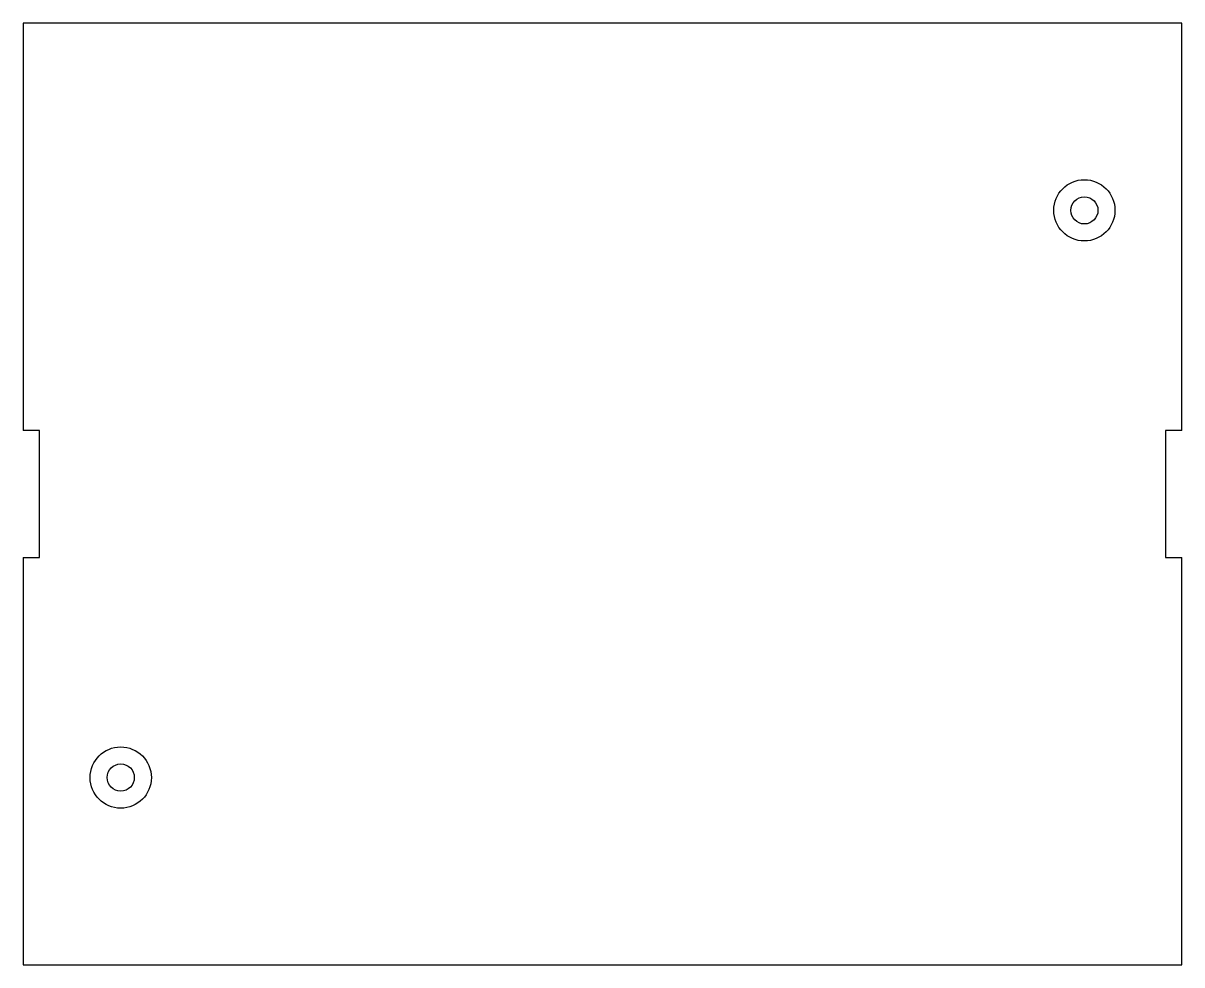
# Model space of a CAD drawing. Header units: millimetres. Extents: x 136 to 238, y 136 to 219.
import ezdxf

# ---------------------------------------------------------------- set-up
doc = ezdxf.new("R2010")
doc.units = ezdxf.units.MM
doc.layers.add('CAJAELECTIVA_PAR', color=7, linetype='Continuous')
doc.layers.add('Predeterminado', color=7, linetype='Continuous')

# ---------------------------------------------------------------- blocks, each defined once
blk = doc.blocks.new('SE')
at = {"layer": 'CAJAELECTIVA_PAR', "color": 7, "linetype": 'Continuous'}
for p, q in [((237.82, 218.55), (135.62, 218.55)), ((135.62, 218.55), (135.62, 182.65)), ((237.82, 182.65), (237.82, 218.55)), ((137.07, 182.65), (135.62, 182.65)), ((137.07, 171.45), (137.07, 182.65)), ((236.37, 182.65), (236.37, 171.45)), ((237.82, 182.65), (236.37, 182.65)), ((135.62, 171.45), (135.62, 135.55)), ((135.62, 171.45), (137.07, 171.45)), ((236.37, 171.45), (237.82, 171.45)), ((237.82, 135.55), (237.82, 171.45)), ((135.62, 135.55), (237.82, 135.55))]:
    blk.add_line(p, q, dxfattribs=at)
for centre, radius in [((229.22, 202.05), 2.7), ((229.22, 202.05), 1.2), ((144.22, 152.05), 2.7), ((144.22, 152.05), 1.2)]:
    blk.add_circle(centre, radius, dxfattribs=at)

msp = doc.modelspace()

# ---------------------------------------------------------------- block references
at = {"layer": 'Predeterminado'}
msp.add_blockref('SE', (0, 0), dxfattribs=at)

doc.saveas('drawing.dxf')
